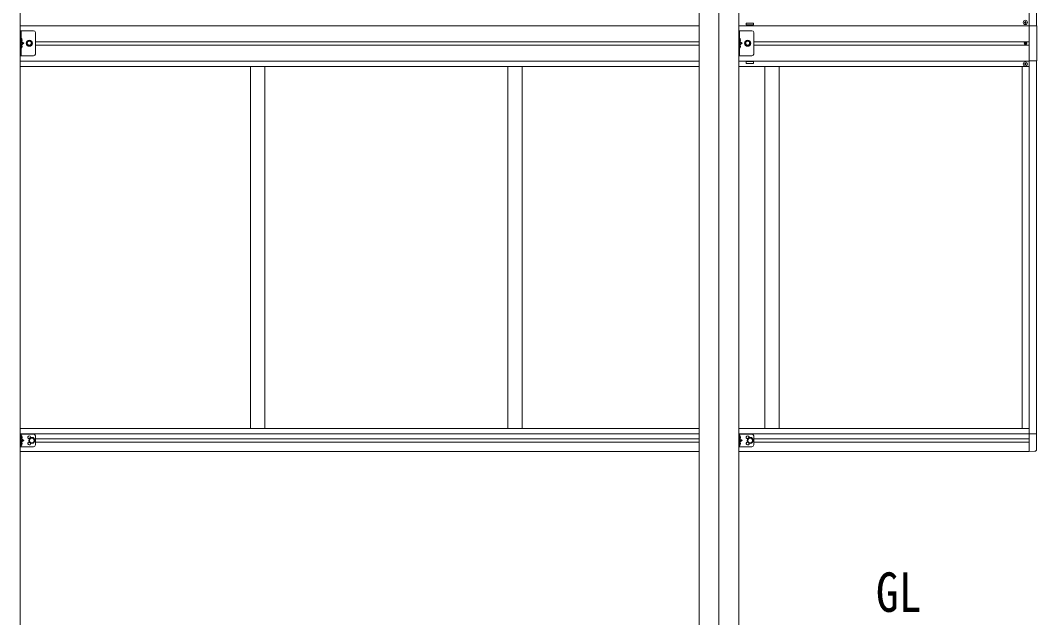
# Model space of a CAD drawing. Units: millimetres at full size; details may follow other scales. Extents: x -6988 to 7066, y -4877 to 4823.
# Drawn here: x 2778 to 5608, y -1355 to 309 of the extents above; entities that cross this region are included whole.
import ezdxf
from ezdxf.enums import TextEntityAlignment as Align

# ---------------------------------------------------------------- set-up
doc = ezdxf.new("R2010")
doc.units = ezdxf.units.MM
doc.header["$LTSCALE"] = 25
for name, color, linetype, lineweight in [('0-0_0', 7, 'Continuous', 9), ('0-1_本体', 4, 'Continuous', 9), ('0-8_PARTS2', 2, 'Continuous', 9), ('1-1_GLASS', 4, 'Continuous', 9), ('1-2_GLASS_SEAL', 7, 'Continuous', 9)]:
    doc.layers.add(name, color=color, linetype=linetype, lineweight=lineweight)
doc.styles.add('ＭＳ ゴシック', font='')
doc.styles.get('ＭＳ ゴシック').set_extended_font_data('MS Gothic')

msp = doc.modelspace()

# ---------------------------------------------------------------- linework, layer by layer
at = {"layer": '0-1_本体'}
for p, q in [((2778.47, 1260.22), (2778.47, -1919.78)), ((4668.47, 1260.22), (4668.47, -1919.78)), ((4778.47, 1260.22), (4778.47, -1919.78))]:
    msp.add_line(p, q, dxfattribs=at)
at = {"layer": '0-8_PARTS2'}
msp.add_line((4723.47, 1226.36), (4723.47, -2019.78), dxfattribs=at)
at = {"layer": '1-1_GLASS'}
for p, q in [((5587.47, 1181.64), (5587.47, 244.44)), ((5607.47, 1132.24), (5607.47, 293.94)), ((2778.47, 293.44), (4668.47, 293.44)), ((4778.47, 293.44), (5587.47, 293.44)), ((2820.47, 248.94), (4668.47, 248.94)), ((4668.47, 239.94), (2820.47, 239.94)), ((4820.47, 248.94), (5587.47, 248.94)), ((5587.47, 239.94), (4820.47, 239.94)), ((5587.47, 244.64), (5587.47, -892.56)), ((2778.47, 195.44), (4668.47, 195.44)), ((2778.47, 179.94), (4668.47, 179.94)), ((3419.47, 179.94), (3419.47, -828.06)), ((3459.47, 179.94), (3459.47, -828.06)), ((4135.47, 179.94), (4135.47, -828.06)), ((4175.47, 179.94), (4175.47, -828.06)), ((5587.47, 195.44), (4778.47, 195.44)), ((4778.47, 179.94), (5587.47, 179.94)), ((4851.47, 179.94), (4851.47, -828.06)), ((4891.47, 179.94), (4891.47, -828.06)), ((5567.47, 179.94), (5567.47, -828.06)), ((5567.47, 179.94), (5567.47, -828.06)), ((5607.47, 195.94), (5607.47, -843.37)), ((2778.47, -828.06), (4668.47, -828.06)), ((2778.47, -843.56), (4668.47, -843.56)), ((4778.47, -828.06), (5587.47, -828.06)), ((4778.47, -843.56), (5587.47, -843.56)), ((5587.47, -827.56), (5587.47, -843.56)), ((2820.47, -857.06), (4668.47, -857.06)), ((2820.47, -866.06), (4668.47, -866.06)), ((4820.47, -857.06), (5587.47, -857.06)), ((4820.47, -866.06), (5587.47, -866.06)), ((2778.47, -892.06), (4668.47, -892.06)), ((4778.47, -892.06), (5587.47, -892.06))]:
    msp.add_line(p, q, dxfattribs=at)
for points in [[(4799.47, 295.94), (4819.47, 295.94), (4819.47, 300.94), (4799.47, 300.94)], [(4799.47, 193.94), (4819.47, 193.94), (4819.47, 188.94), (4799.47, 188.94)]]:
    msp.add_lwpolyline(points, close=True, dxfattribs=at)
at = {"layer": '1-2_GLASS_SEAL'}
for p, q in [((5574.97, 303.44), (5573.97, 303.44)), ((5577.97, 302.44), (5578.97, 302.44)), ((2815.47, 279.94), (2778.47, 279.94)), ((2780.97, 279.94), (2780.97, 209.94)), ((2781.47, 257.94), (2782.28, 257.8)), ((2820.47, 214.94), (2820.47, 274.94)), ((4815.47, 279.94), (4778.47, 279.94)), ((4780.97, 279.94), (4780.97, 209.94)), ((4781.47, 257.94), (4782.28, 257.8)), ((4820.47, 214.94), (4820.47, 274.94)), ((2781.47, 249.94), (2780.97, 250.03)), ((2780.97, 249.94), (2787.97, 244.94)), ((2780.97, 244.94), (2787.97, 244.94)), ((2780.97, 239.94), (2787.97, 244.94)), ((2781.47, 231.94), (2780.97, 232.03)), ((2781.47, 249.94), (2782.28, 250.08)), ((2781.47, 239.94), (2782.28, 239.8)), ((2781.47, 231.94), (2782.28, 232.08)), ((4781.47, 249.94), (4780.97, 250.03)), ((4780.97, 249.94), (4787.97, 244.94)), ((4780.97, 244.94), (4787.97, 244.94)), ((4780.97, 239.94), (4787.97, 244.94)), ((4781.47, 231.94), (4780.97, 232.03)), ((4781.47, 249.94), (4782.28, 250.08)), ((4781.47, 239.94), (4782.28, 239.8)), ((4781.47, 231.94), (4782.28, 232.08)), ((5576.24, 244.53), (5575.42, 244.53)), ((5578.7, 245.35), (5579.52, 245.35)), ((5574.97, 186.44), (5573.97, 186.44)), ((5577.97, 187.44), (5578.97, 187.44)), ((2778.47, -844.06), (2778.47, -879.06)), ((2815.47, -844.06), (2778.47, -844.06)), ((2780.97, -844.06), (2780.97, -879.06)), ((2781.47, -848.56), (2782.28, -848.7)), ((4778.47, -844.06), (4778.47, -879.06)), ((4815.47, -844.06), (4778.47, -844.06)), ((4780.97, -844.06), (4780.97, -879.06)), ((4781.47, -848.56), (4782.28, -848.7)), ((5587.47, -843.37), (5607.97, -843.37)), ((5607.97, -886.27), (5607.97, -843.37)), ((2781.47, -856.56), (2780.97, -856.47)), ((2780.97, -861.56), (2787.97, -861.56)), ((2781.47, -874.56), (2780.97, -874.47)), ((2781.47, -856.56), (2782.28, -856.42)), ((2781.47, -866.56), (2782.28, -866.7)), ((2781.47, -874.56), (2782.28, -874.42)), ((2820.47, -849.06), (2820.47, -874.06)), ((4781.47, -856.56), (4780.97, -856.47)), ((4780.97, -861.56), (4787.97, -861.56)), ((4781.47, -874.56), (4780.97, -874.47)), ((4781.47, -856.56), (4782.28, -856.42)), ((4781.47, -866.56), (4782.28, -866.7)), ((4781.47, -874.56), (4782.28, -874.42)), ((4820.47, -849.06), (4820.47, -874.06)), ((2815.47, -879.06), (2778.47, -879.06)), ((4815.47, -879.06), (4778.47, -879.06)), ((5587.47, -892.57), (5602.76, -891.77))]:
    msp.add_line(p, q, dxfattribs=at)
for points in [[(5573.97, 303.44), (5573.97, 302.44), (5574.97, 302.44)], [(5576.97, 304.44), (5576.97, 305.44), (5575.97, 305.44), (5575.97, 304.44)], [(5575.97, 301.44), (5575.97, 300.44), (5576.97, 300.44), (5576.97, 301.44)], [(5578.97, 302.44), (5578.97, 303.44), (5577.97, 303.44)], [(5587.47, 293.94), (5608.17, 293.94), (5608.17, 195.94), (5587.47, 195.94)], [(2815.47, 209.94), (2778.47, 209.94), (2778.47, 279.94)], [(2780.59, 253.94), (2781.22, 255.12), (2783.45, 256.24)], [(2781.47, 249.94), (2781.47, 257.94), (2780.97, 257.85), (2780.97, 250.03)], [(4815.47, 209.94), (4778.47, 209.94), (4778.47, 279.94)], [(4780.59, 253.94), (4781.22, 255.12), (4783.45, 256.24)], [(4781.47, 249.94), (4781.47, 257.94), (4780.97, 257.85), (4780.97, 250.03)], [(2780.59, 253.94), (2781.22, 252.75), (2783.45, 251.64)], [(2780.59, 235.94), (2781.22, 237.12), (2783.45, 238.24)], [(2780.59, 235.94), (2781.22, 234.75), (2783.45, 233.64)], [(2781.47, 231.94), (2781.47, 239.94), (2780.97, 239.85), (2780.97, 232.03)], [(4780.59, 253.94), (4781.22, 252.75), (4783.45, 251.64)], [(4780.59, 235.94), (4781.22, 237.12), (4783.45, 238.24)], [(4780.59, 235.94), (4781.22, 234.75), (4783.45, 233.64)], [(4781.47, 231.94), (4781.47, 239.94), (4780.97, 239.85), (4780.97, 232.03)], [(5575.42, 244.53), (5575.42, 245.35), (5576.24, 245.35)], [(5577.06, 246.17), (5577.06, 246.99), (5577.88, 246.99), (5577.88, 246.17)], [(5577.88, 243.71), (5577.88, 242.89), (5577.06, 242.89), (5577.06, 243.71)], [(5579.52, 245.35), (5579.52, 244.53), (5578.7, 244.53)], [(5573.97, 186.44), (5573.97, 187.44), (5574.97, 187.44)], [(5575.97, 188.44), (5575.97, 189.44), (5576.97, 189.44), (5576.97, 188.44)], [(5576.97, 185.44), (5576.97, 184.44), (5575.97, 184.44), (5575.97, 185.44)], [(5578.97, 187.44), (5578.97, 186.44), (5577.97, 186.44)], [(2781.47, -856.56), (2781.47, -848.56), (2780.97, -848.65), (2780.97, -856.47)], [(4781.47, -856.56), (4781.47, -848.56), (4780.97, -848.65), (4780.97, -856.47)], [(2780.59, -852.56), (2781.22, -851.38), (2783.45, -850.26)], [(2780.59, -852.56), (2781.22, -853.75), (2783.45, -854.86)], [(2780.59, -870.56), (2781.22, -869.38), (2783.45, -868.26)], [(2780.59, -870.56), (2781.22, -871.75), (2783.45, -872.86)], [(2780.97, -856.56), (2787.97, -861.56), (2780.97, -866.56)], [(2781.47, -874.56), (2781.47, -866.56), (2780.97, -866.65), (2780.97, -874.47)], [(4780.59, -852.56), (4781.22, -851.38), (4783.45, -850.26)], [(4780.59, -852.56), (4781.22, -853.75), (4783.45, -854.86)], [(4780.59, -870.56), (4781.22, -869.38), (4783.45, -868.26)], [(4780.59, -870.56), (4781.22, -871.75), (4783.45, -872.86)], [(4780.97, -856.56), (4787.97, -861.56), (4780.97, -866.56)], [(4781.47, -874.56), (4781.47, -866.56), (4780.97, -866.65), (4780.97, -874.47)]]:
    msp.add_lwpolyline(points, dxfattribs=at)
for points in [[(2795.97, 244.94), (2799.72, 238.44), (2807.23, 238.44), (2810.98, 244.94), (2807.23, 251.44), (2799.72, 251.44)], [(4795.97, 244.94), (4799.72, 238.44), (4807.23, 238.44), (4810.98, 244.94), (4807.23, 251.44), (4799.72, 251.44)], [(2810.47, -869.07), (2803.97, -865.32), (2803.97, -857.81), (2810.47, -854.06), (2816.97, -857.81), (2816.97, -865.32)], [(4810.47, -869.07), (4803.97, -865.32), (4803.97, -857.81), (4810.47, -854.06), (4816.97, -857.81), (4816.97, -865.32)]]:
    msp.add_lwpolyline(points, close=True, dxfattribs=at)
for centre, radius in [((5576.47, 302.94), 5.9), ((2803.47, 244.94), 8.5), ((2803.47, 244.94), 7.5), ((2803.47, 244.94), 6.5), ((2803.47, 244.94), 5.5), ((4803.47, 244.94), 8.5), ((4803.47, 244.94), 7.5), ((4803.47, 244.94), 6.5), ((4803.47, 244.94), 5.5), ((5577.47, 244.94), 3.75), ((5576.47, 186.94), 5.9), ((2810.47, -861.56), 8.5), ((2810.47, -861.56), 7.5), ((2810.47, -861.56), 6.5), ((4810.47, -861.56), 8.5), ((4810.47, -861.56), 7.5), ((4810.47, -861.56), 6.5)]:
    msp.add_circle(centre, radius, dxfattribs=at)
for centre, radius, start, end in [((5574.97, 304.44), 1, 270, 0), ((5574.97, 301.44), 1, 0, 90), ((5577.97, 304.44), 1, 180, 270), ((5577.97, 301.44), 1, 90, 180), ((2782.12, 256.91), 0.9, 32.05588, 80), ((2777.37, 253.94), 6.5, 327.94412, 32.05588), ((2815.47, 274.94), 5, 0, 90), ((4782.12, 256.91), 0.9, 32.05588, 80), ((4777.37, 253.94), 6.5, 327.94412, 32.05588), ((4815.47, 274.94), 5, 0, 90), ((2782.12, 250.96), 0.9, 280, 327.94412), ((2782.12, 238.91), 0.9, 32.05588, 80), ((2782.12, 232.96), 0.9, 280, 327.94412), ((2777.37, 235.94), 6.5, 327.94412, 32.05588), ((4782.12, 250.96), 0.9, 280, 327.94412), ((4782.12, 238.91), 0.9, 32.05588, 80), ((4782.12, 232.96), 0.9, 280, 327.94412), ((4777.37, 235.94), 6.5, 327.94412, 32.05588), ((5576.24, 246.17), 0.82, 270, 0), ((5576.24, 243.71), 0.82, 0, 90), ((5578.7, 246.17), 0.82, 180, 270), ((5578.7, 243.71), 0.82, 90, 180), ((2815.47, 214.94), 5, 270, 0), ((4815.47, 214.94), 5, 270, 0), ((5574.97, 188.44), 1, 270, 0), ((5574.97, 185.44), 1, 0, 90), ((5577.97, 188.44), 1, 180, 270), ((5577.97, 185.44), 1, 90, 180), ((2782.12, -849.59), 0.9, 32.05588, 80), ((2803.47, -853.06), 4.25, 353.70569, 265.23923), ((2815.47, -849.06), 5, 0, 90), ((4782.12, -849.59), 0.9, 32.05588, 80), ((4803.47, -853.06), 4.25, 353.70569, 265.23923), ((4815.47, -849.06), 5, 0, 90), ((2782.12, -855.54), 0.9, 280, 327.94412), ((2782.12, -867.59), 0.9, 32.05588, 80), ((2782.12, -873.54), 0.9, 280, 327.94412), ((2777.37, -852.56), 6.5, 327.94412, 32.05588), ((2777.37, -870.56), 6.5, 327.94412, 32.05588), ((2803.47, -870.06), 4.25, 94.76077, 6.29431), ((2815.47, -874.06), 5, 270, 0), ((4782.12, -855.54), 0.9, 280, 327.94412), ((4782.12, -867.59), 0.9, 32.05588, 80), ((4782.12, -873.54), 0.9, 280, 327.94412), ((4777.37, -852.56), 6.5, 327.94412, 32.05588), ((4777.37, -870.56), 6.5, 327.94412, 32.05588), ((4803.47, -870.06), 4.25, 94.76077, 6.29431), ((4815.47, -874.06), 5, 270, 0), ((5602.47, -886.27), 5.5, 273, 0)]:
    msp.add_arc(centre, radius, start, end, dxfattribs=at)

# ---------------------------------------------------------------- texts
at = {"layer": '0-0_0', "style": 'ＭＳ ゴシック', "width": 0.85}
msp.add_text('GL', height=110, dxfattribs=at).set_placement((5160.44, -1372.22), align=Align.BOTTOM_LEFT)

doc.saveas('drawing.dxf')
